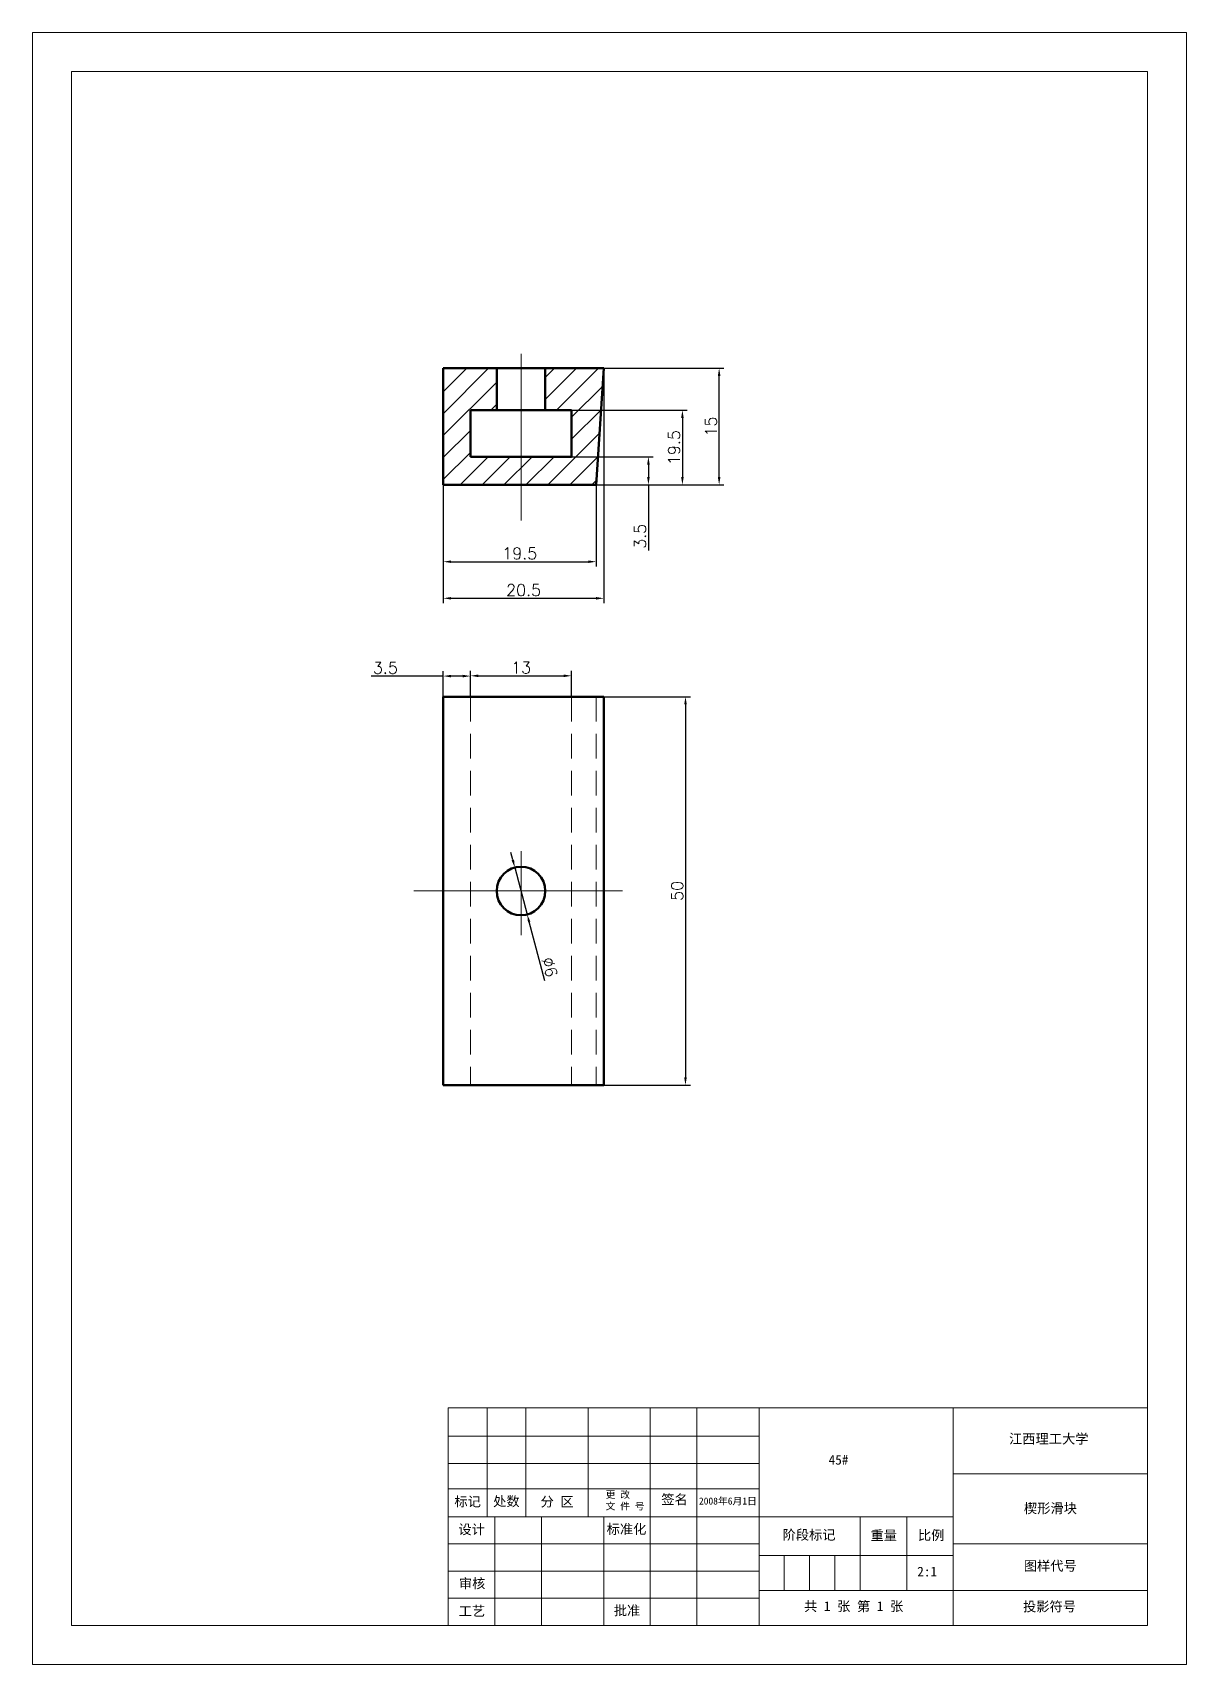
# Model space of a CAD drawing. Header units: millimetres. Extents: x -1505 to 6149, y -3153 to 848.
# Drawn here: x 593.5 to 890.5, y -2335.4 to -1915.4 of the extents above; entities that cross this region are included whole.
import ezdxf

# ---------------------------------------------------------------- set-up
doc = ezdxf.new("R2010")
doc.units = ezdxf.units.MM
doc.linetypes.add('DASHED2', pattern=[9.525, 6.35, -3.175])
doc.layers.add('csx', color=7, linetype='Continuous', lineweight=50)
doc.styles.add('2.5', font='simfang.ttf')
doc.styles.get("Standard").update_dxf_attribs({"font": 'txt', "bigfont": 'gbcbig.shx'})
doc.dimstyles.new('gdp ISO-25', dxfattribs={"dimtxt": 3, "dimasz": 2, "dimexe": 1.25, "dimexo": 0, "dimtad": 1, "dimlfac": 0.5, "dimdsep": 46, "dimtxsty": 'Standard', "dimcen": 2.5, "dimadec": 0, "dimazin": 0, "dimtfac": 1, "dimtmove": 0, "dimatfit": 3, "dimfxl": 1, "dimarcsym": 0})

# ---------------------------------------------------------------- blocks, each defined once
blk = doc.blocks.new('*D214')
at = {"color": 0, "lineweight": -2}
for p, q in [((699.24, -2001.78), (699.24, -2062.23)), ((740.57, -2001.78), (740.57, -2062.23)), ((701.24, -2060.98), (738.57, -2060.98))]:
    blk.add_line(p, q, dxfattribs=at)
at = {"color": 0}
for points in [[(701.24, -2060.65), (701.24, -2061.31), (699.24, -2060.98)], [(738.57, -2060.65), (738.57, -2061.31), (740.57, -2060.98)]]:
    blk.add_solid(points, dxfattribs=at)
at = {"layer": 'Defpoints', "color": 0}
for p in [(699.24, -2001.78), (740.57, -2001.78), (740.57, -2060.98)]:
    blk.add_point(p, dxfattribs=at)
at = {"color": 0, "lineweight": 13, "insert": (719.9, -2058.86), "char_height": 3, "attachment_point": 5}
blk.add_mtext('20.5', dxfattribs=at)
blk = doc.blocks.new('*D215')
at = {"color": 0, "lineweight": -2}
for p, q in [((699.24, -2031.78), (699.24, -2052.81)), ((738.57, -2031.78), (738.57, -2052.81)), ((701.24, -2051.56), (736.57, -2051.56))]:
    blk.add_line(p, q, dxfattribs=at)
at = {"color": 0}
for points in [[(701.24, -2051.23), (701.24, -2051.89), (699.24, -2051.56)], [(736.57, -2051.23), (736.57, -2051.89), (738.57, -2051.56)]]:
    blk.add_solid(points, dxfattribs=at)
at = {"layer": 'Defpoints', "color": 0}
for p in [(699.24, -2031.78), (738.57, -2031.78), (738.57, -2051.56)]:
    blk.add_point(p, dxfattribs=at)
at = {"color": 0, "lineweight": 13, "insert": (718.9, -2049.44), "char_height": 3, "attachment_point": 5}
blk.add_mtext('19.5', dxfattribs=at)
blk = doc.blocks.new('*D216')
at = {"color": 0, "lineweight": -2}
for p, q in [((740.57, -2001.78), (771.49, -2001.78)), ((770.24, -2029.78), (770.24, -2003.78)), ((738.57, -2031.78), (771.49, -2031.78))]:
    blk.add_line(p, q, dxfattribs=at)
at = {"color": 0}
for points in [[(769.91, -2003.78), (770.58, -2003.78), (770.24, -2001.78)], [(769.91, -2029.78), (770.58, -2029.78), (770.24, -2031.78)]]:
    blk.add_solid(points, dxfattribs=at)
at = {"layer": 'Defpoints', "color": 0}
for p in [(740.57, -2001.78), (770.24, -2001.78), (738.57, -2031.78)]:
    blk.add_point(p, dxfattribs=at)
at = {"color": 0, "lineweight": 13, "insert": (768.12, -2016.78), "char_height": 3, "attachment_point": 5, "rotation": 90}
blk.add_mtext('15', dxfattribs=at)
blk = doc.blocks.new('*D217')
at = {"color": 0, "lineweight": -2}
for p, q in [((732.24, -2024.56), (753.28, -2024.56)), ((752.03, -2026.56), (752.03, -2029.78)), ((738.57, -2031.78), (753.28, -2031.78)), ((752.03, -2031.78), (752.03, -2048.66))]:
    blk.add_line(p, q, dxfattribs=at)
at = {"color": 0}
for points in [[(751.7, -2026.56), (752.37, -2026.56), (752.03, -2024.56)], [(751.7, -2029.78), (752.37, -2029.78), (752.03, -2031.78)]]:
    blk.add_solid(points, dxfattribs=at)
at = {"layer": 'Defpoints', "color": 0}
for p in [(732.24, -2024.56), (738.57, -2031.78), (752.03, -2031.78)]:
    blk.add_point(p, dxfattribs=at)
at = {"color": 0, "lineweight": 13, "insert": (749.91, -2045.03), "char_height": 3, "attachment_point": 5, "rotation": 90}
blk.add_mtext('3.5', dxfattribs=at)
blk = doc.blocks.new('*D218')
at = {"color": 0, "lineweight": -2}
for p, q in [((732.24, -2012.56), (762.04, -2012.56)), ((760.79, -2014.56), (760.79, -2029.78)), ((738.57, -2031.78), (762.04, -2031.78))]:
    blk.add_line(p, q, dxfattribs=at)
at = {"color": 0}
for points in [[(760.45, -2014.56), (761.12, -2014.56), (760.79, -2012.56)], [(760.45, -2029.78), (761.12, -2029.78), (760.79, -2031.78)]]:
    blk.add_solid(points, dxfattribs=at)
at = {"layer": 'Defpoints', "color": 0}
for p in [(732.24, -2012.56), (738.57, -2031.78), (760.79, -2031.78)]:
    blk.add_point(p, dxfattribs=at)
at = {"color": 0, "lineweight": 13, "insert": (758.66, -2022.17), "char_height": 3, "attachment_point": 5, "rotation": 90}
blk.add_mtext('19.5', dxfattribs=at)
blk = doc.blocks.new('*D219')
at = {"color": 0, "lineweight": -2}
for p, q in [((706.24, -2086.31), (706.24, -2079.68)), ((708.24, -2080.93), (730.24, -2080.93)), ((732.24, -2086.31), (732.24, -2079.68))]:
    blk.add_line(p, q, dxfattribs=at)
at = {"color": 0}
for points in [[(708.24, -2080.6), (708.24, -2081.27), (706.24, -2080.93)], [(730.24, -2080.6), (730.24, -2081.27), (732.24, -2080.93)]]:
    blk.add_solid(points, dxfattribs=at)
at = {"layer": 'Defpoints', "color": 0}
for p in [(732.24, -2080.93), (706.24, -2086.31), (732.24, -2086.31)]:
    blk.add_point(p, dxfattribs=at)
at = {"color": 0, "lineweight": 13, "insert": (719.24, -2078.81), "char_height": 3, "attachment_point": 5}
blk.add_mtext('13', dxfattribs=at)
blk = doc.blocks.new('*D220')
at = {"color": 0, "lineweight": -2}
for p, q in [((699.24, -2081), (680.7, -2081)), ((699.24, -2086.31), (699.24, -2079.75)), ((704.24, -2081), (701.24, -2081)), ((706.24, -2086.31), (706.24, -2079.75))]:
    blk.add_line(p, q, dxfattribs=at)
at = {"color": 0}
for points in [[(701.24, -2080.67), (701.24, -2081.34), (699.24, -2081)], [(704.24, -2080.67), (704.24, -2081.34), (706.24, -2081)]]:
    blk.add_solid(points, dxfattribs=at)
at = {"layer": 'Defpoints', "color": 0}
for p in [(706.24, -2081), (699.24, -2086.31), (706.24, -2086.31)]:
    blk.add_point(p, dxfattribs=at)
at = {"color": 0, "lineweight": 13, "insert": (684.32, -2078.88), "char_height": 3, "attachment_point": 5}
blk.add_mtext('3.5', dxfattribs=at)
blk = doc.blocks.new('*D221')
at = {"color": 0, "lineweight": -2}
for p, q in [((740.57, -2086.31), (762.83, -2086.31)), ((761.58, -2088.31), (761.58, -2184.31)), ((740.57, -2186.31), (762.83, -2186.31))]:
    blk.add_line(p, q, dxfattribs=at)
at = {"color": 0}
for points in [[(761.24, -2088.31), (761.91, -2088.31), (761.58, -2086.31)], [(761.24, -2184.31), (761.91, -2184.31), (761.58, -2186.31)]]:
    blk.add_solid(points, dxfattribs=at)
at = {"layer": 'Defpoints', "color": 0}
for p in [(740.57, -2086.31), (740.57, -2186.31), (761.58, -2186.31)]:
    blk.add_point(p, dxfattribs=at)
at = {"color": 0, "lineweight": 13, "insert": (759.45, -2136.31), "char_height": 3, "attachment_point": 5, "rotation": 90}
blk.add_mtext('50', dxfattribs=at)
blk = doc.blocks.new('*D222')
at = {"color": 0, "lineweight": -2}
for p, q in [((717.13, -2128.33), (716.61, -2126.4)), ((717.64, -2130.27), (720.84, -2142.36)), ((725.37, -2159.48), (721.35, -2144.29))]:
    blk.add_line(p, q, dxfattribs=at)
at = {"color": 0}
for points in [[(717.45, -2128.25), (716.8, -2128.42), (717.64, -2130.27)], [(721.67, -2144.21), (721.03, -2144.38), (720.84, -2142.36)]]:
    blk.add_solid(points, dxfattribs=at)
at = {"layer": 'Defpoints', "color": 0}
for p in [(717.64, -2130.27), (720.84, -2142.36)]:
    blk.add_point(p, dxfattribs=at)
at = {"color": 0, "lineweight": 13, "insert": (726.62, -2155.92), "char_height": 3, "attachment_point": 5, "rotation": 284.8233}
blk.add_mtext('%%C6', dxfattribs=at)

msp = doc.modelspace()

# ---------------------------------------------------------------- hatches: boundary and pattern name
at = {"lineweight": 13}
h = msp.add_hatch(dxfattribs=at)
h.set_pattern_fill('_USER', color=256, scale=4, angle=45, style=0, pattern_type=0)
h.set_pattern_definition([(45, (-1809.933, -3317.719), (-2.828427, 2.828427), [])])
h.paths.add_polyline_path([(712.985, -2001.783), (699.238, -2001.783), (699.238, -2031.783), (719.238, -2031.783), (719.238, -2024.559), (706.238, -2024.559), (706.238, -2012.563), (712.985, -2012.563)])
h.paths.add_polyline_path([(732.238, -2012.563), (732.238, -2024.559), (719.238, -2024.559), (719.238, -2031.783), (738.571, -2031.783), (740.571, -2001.783), (725.491, -2001.783), (725.491, -2012.563)])

# ---------------------------------------------------------------- linework, layer by layer
for p, q in [((593.519, -2335.381), (593.519, -1915.381)), ((593.519, -1915.381), (890.519, -1915.381)), ((890.519, -1915.381), (890.519, -2335.381)), ((719.238, -1998.015), (719.238, -2040.921)), ((719.238, -2126.096), (719.238, -2147.663)), ((691.612, -2136.313), (745.355, -2136.313)), ((880.519, -2269.381), (880.519, -2325.381)), ((700.519, -2276.642), (780.519, -2276.642)), ((700.519, -2283.663), (780.519, -2283.663)), ((700.519, -2290.216), (780.519, -2290.216)), ((806.519, -2316.381), (806.519, -2297.381)), ((818.519, -2297.381), (818.519, -2316.381)), ((700.519, -2304.381), (780.519, -2304.381)), ((787.019, -2307.381), (787.019, -2316.381)), ((793.519, -2307.381), (793.519, -2316.381)), ((800.019, -2307.381), (800.019, -2316.381)), ((700.519, -2311.381), (780.519, -2311.381)), ((700.519, -2318.381), (780.519, -2318.381)), ((830.519, -2316.381), (880.519, -2316.381)), ((890.519, -2335.381), (593.519, -2335.381))]:
    msp.add_line(p, q, dxfattribs=at)
at = {"lineweight": 50}
for p, q in [((740.571, -2001.783), (699.238, -2001.783)), ((699.238, -2001.783), (699.238, -2031.783)), ((712.985, -2012.563), (712.985, -2001.783)), ((712.985, -2001.783), (725.491, -2001.783)), ((725.491, -2012.563), (725.491, -2001.783)), ((738.571, -2031.783), (740.571, -2001.783)), ((712.985, -2012.563), (706.238, -2012.563)), ((706.238, -2012.563), (706.238, -2024.559)), ((712.985, -2012.563), (732.238, -2012.563)), ((732.238, -2012.563), (732.238, -2024.559)), ((706.238, -2024.559), (719.238, -2024.559)), ((732.238, -2024.559), (719.238, -2024.559)), ((699.238, -2031.783), (738.571, -2031.783)), ((699.238, -2086.313), (699.238, -2186.313)), ((699.238, -2086.313), (740.571, -2086.313)), ((740.571, -2086.313), (740.571, -2186.313)), ((699.238, -2186.313), (740.571, -2186.313))]:
    msp.add_line(p, q, dxfattribs=at)
at = {"linetype": 'DASHED2', "lineweight": 13}
for p, q in [((706.238, -2086.313), (706.238, -2186.313)), ((732.238, -2086.313), (732.238, -2186.313)), ((738.571, -2086.313), (738.571, -2186.313))]:
    msp.add_line(p, q, dxfattribs=at)
at = {"lineweight": 50}
msp.add_circle((719.238, -2136.313), 6.253, dxfattribs=at)
at = {"layer": 'csx', "lineweight": 13}
for p, q in [((603.519, -1925.381), (880.519, -1925.381)), ((603.519, -2325.381), (603.519, -1925.381)), ((880.519, -1925.381), (880.519, -2325.381)), ((700.519, -2269.381), (880.519, -2269.381)), ((700.519, -2325.381), (700.519, -2269.381)), ((710.519, -2269.381), (710.519, -2297.381)), ((720.519, -2269.381), (720.519, -2297.381)), ((736.519, -2269.381), (736.519, -2297.381)), ((752.519, -2269.381), (752.519, -2297.381)), ((764.519, -2269.381), (764.519, -2297.381)), ((780.519, -2269.381), (780.519, -2325.381)), ((830.519, -2269.381), (830.519, -2325.381)), ((880.519, -2286.381), (830.519, -2286.381)), ((700.519, -2297.381), (830.519, -2297.381)), ((712.519, -2297.381), (712.519, -2325.381)), ((724.519, -2297.381), (724.519, -2325.381)), ((740.519, -2297.381), (740.519, -2325.381)), ((752.519, -2297.381), (752.519, -2325.381)), ((764.519, -2297.381), (764.519, -2325.381)), ((880.519, -2304.381), (830.519, -2304.381)), ((830.519, -2307.381), (780.519, -2307.381)), ((830.519, -2316.381), (780.519, -2316.381)), ((880.519, -2325.381), (603.519, -2325.381))]:
    msp.add_line(p, q, dxfattribs=at)

# ---------------------------------------------------------------- texts
at = {"lineweight": 13, "attachment_point": 1, "style": '2.5'}
for s, width, heights, insert, char_height in [('\\pi14.357;江西理工大学', 50, [0], (830.519, -2276.07), 2.5), ('\\pi17.91;45#', 50, [0], (780.519, -2281.472), 2.5), ('\\pi1.5643;标记', 10, [0], (700.519, -2292.221), 2.5), ('\\pi1.5857;处数', 10, [0], (710.474, -2292.164), 2.5), ('\\pi3.75;分 区', 16, [0], (720.519, -2292.26), 2.5), (' 更 改        文 件 号', 16, [0], (739.797, -2290.771), 1.8), ('\\pi2.8143;签名', 12, [0], (752.538, -2291.687), 2.5), ('\\pi2.746;2008年6月1日', 20.65316, [9.376], (762.298, -2292.446), 1.8), ('\\pi18.19;楔形滑块', 50, [0], (830.519, -2293.955), 2.5), ('\\pi2.5857;设计', 12, [0], (700.519, -2299.379), 2.5), ('\\pi0.76429;标准化', 12, [0], (740.519, -2299.313), 2.5), ('\\pi6.0429;阶段标记', 26, [0], (780.519, -2300.78), 2.5), ('\\pi2.6857;重量', 12, [0], (806.519, -2300.941), 2.5), ('\\pi2.9;比例', 12, [0], (818.519, -2300.876), 2.5), ('\\pi18.136;图样代号', 50, [0], (830.519, -2308.777), 2.5), ('\\pi2.7214;审核', 12, [0], (700.519, -2313.298), 2.5), ('\\pi1.564;2:1', 10, [0], (819.674, -2310.247), 2.5), ('\\pi2.6786;工艺', 12, [0], (700.519, -2320.408), 2.5), ('\\pi2.5786;批准', 12, [0], (740.555, -2320.254), 2.5), ('\\pi11.579;共 1 张 第 1 张', 50, [0], (780.519, -2319.173), 2.5), ('\\pi17.95;投影符号', 50, [0], (830.519, -2319.246), 2.5)]:
    msp.add_mtext_dynamic_manual_height_columns(s, width=width, gutter_width=12.5, heights=heights, dxfattribs=dict(at, insert=insert, char_height=char_height))

# ---------------------------------------------------------------- dimensions: what is measured, and where the dimension line sits
at = {"lineweight": 13}
for base, p1, p2, text, picture, middle in [((740.571, -2060.981), (699.238, -2001.783), (740.571, -2001.783), '20.5', '*D214', (719.905, -2058.856)), ((738.571, -2051.56), (699.238, -2031.783), (738.571, -2031.783), '19.5', '*D215', (718.905, -2049.435))]:
    dim = msp.add_linear_dim(base=base, p1=p1, p2=p2, text=text, dimstyle='gdp ISO-25', dxfattribs=at)
    dim.commit()
    dim.dimension.update_dxf_attribs({"geometry": picture, "text_midpoint": middle})
dim = msp.add_linear_dim(base=(770.243, -2001.783), p1=(738.571, -2031.783), p2=(740.571, -2001.783), angle=90, dimstyle='gdp ISO-25', dxfattribs=at)
dim.commit()
dim.dimension.update_dxf_attribs({"geometry": '*D216', "text_midpoint": (770.243, -2016.783), "dimtype": 160})
for base, p1, text, picture, middle in [((760.786, -2031.783), (732.238, -2012.563), '19.5', '*D218', (760.786, -2022.173)), ((752.032, -2031.783), (732.238, -2024.559), '3.5', '*D217', (752.032, -2045.033))]:
    dim = msp.add_linear_dim(base=base, p1=p1, p2=(738.571, -2031.783), angle=90, text=text, dimstyle='gdp ISO-25', dxfattribs=at)
    dim.commit()
    dim.dimension.update_dxf_attribs({"geometry": picture, "text_midpoint": middle, "dimtype": 160})
dim = msp.add_linear_dim(base=(706.238, -2081.002), p1=(699.238, -2086.313), p2=(706.238, -2086.313), dimstyle='gdp ISO-25', dxfattribs=at)
dim.commit()
dim.dimension.update_dxf_attribs({"geometry": '*D220', "text_midpoint": (684.321, -2081.002), "dimtype": 160})
dim = msp.add_linear_dim(base=(732.238, -2080.934), p1=(706.238, -2086.313), p2=(732.238, -2086.313), dimstyle='gdp ISO-25', dxfattribs=at)
dim.commit()
dim.dimension.update_dxf_attribs({"geometry": '*D219', "text_midpoint": (719.238, -2078.809)})
dim = msp.add_linear_dim(base=(761.577, -2186.313), p1=(740.571, -2086.313), p2=(740.571, -2186.313), angle=90, dimstyle='gdp ISO-25', dxfattribs=at)
dim.commit()
dim.dimension.update_dxf_attribs({"geometry": '*D221', "text_midpoint": (759.452, -2136.313)})
dim = msp.add_diameter_dim_2p(p1=(717.638, -2130.268), p2=(720.838, -2142.358), text='%%C6', dimstyle='gdp ISO-25', dxfattribs=at)
dim.commit()
dim.dimension.update_dxf_attribs({"geometry": '*D222', "text_midpoint": (724.57, -2156.463), "dimtype": 163})

doc.saveas('drawing.dxf')
